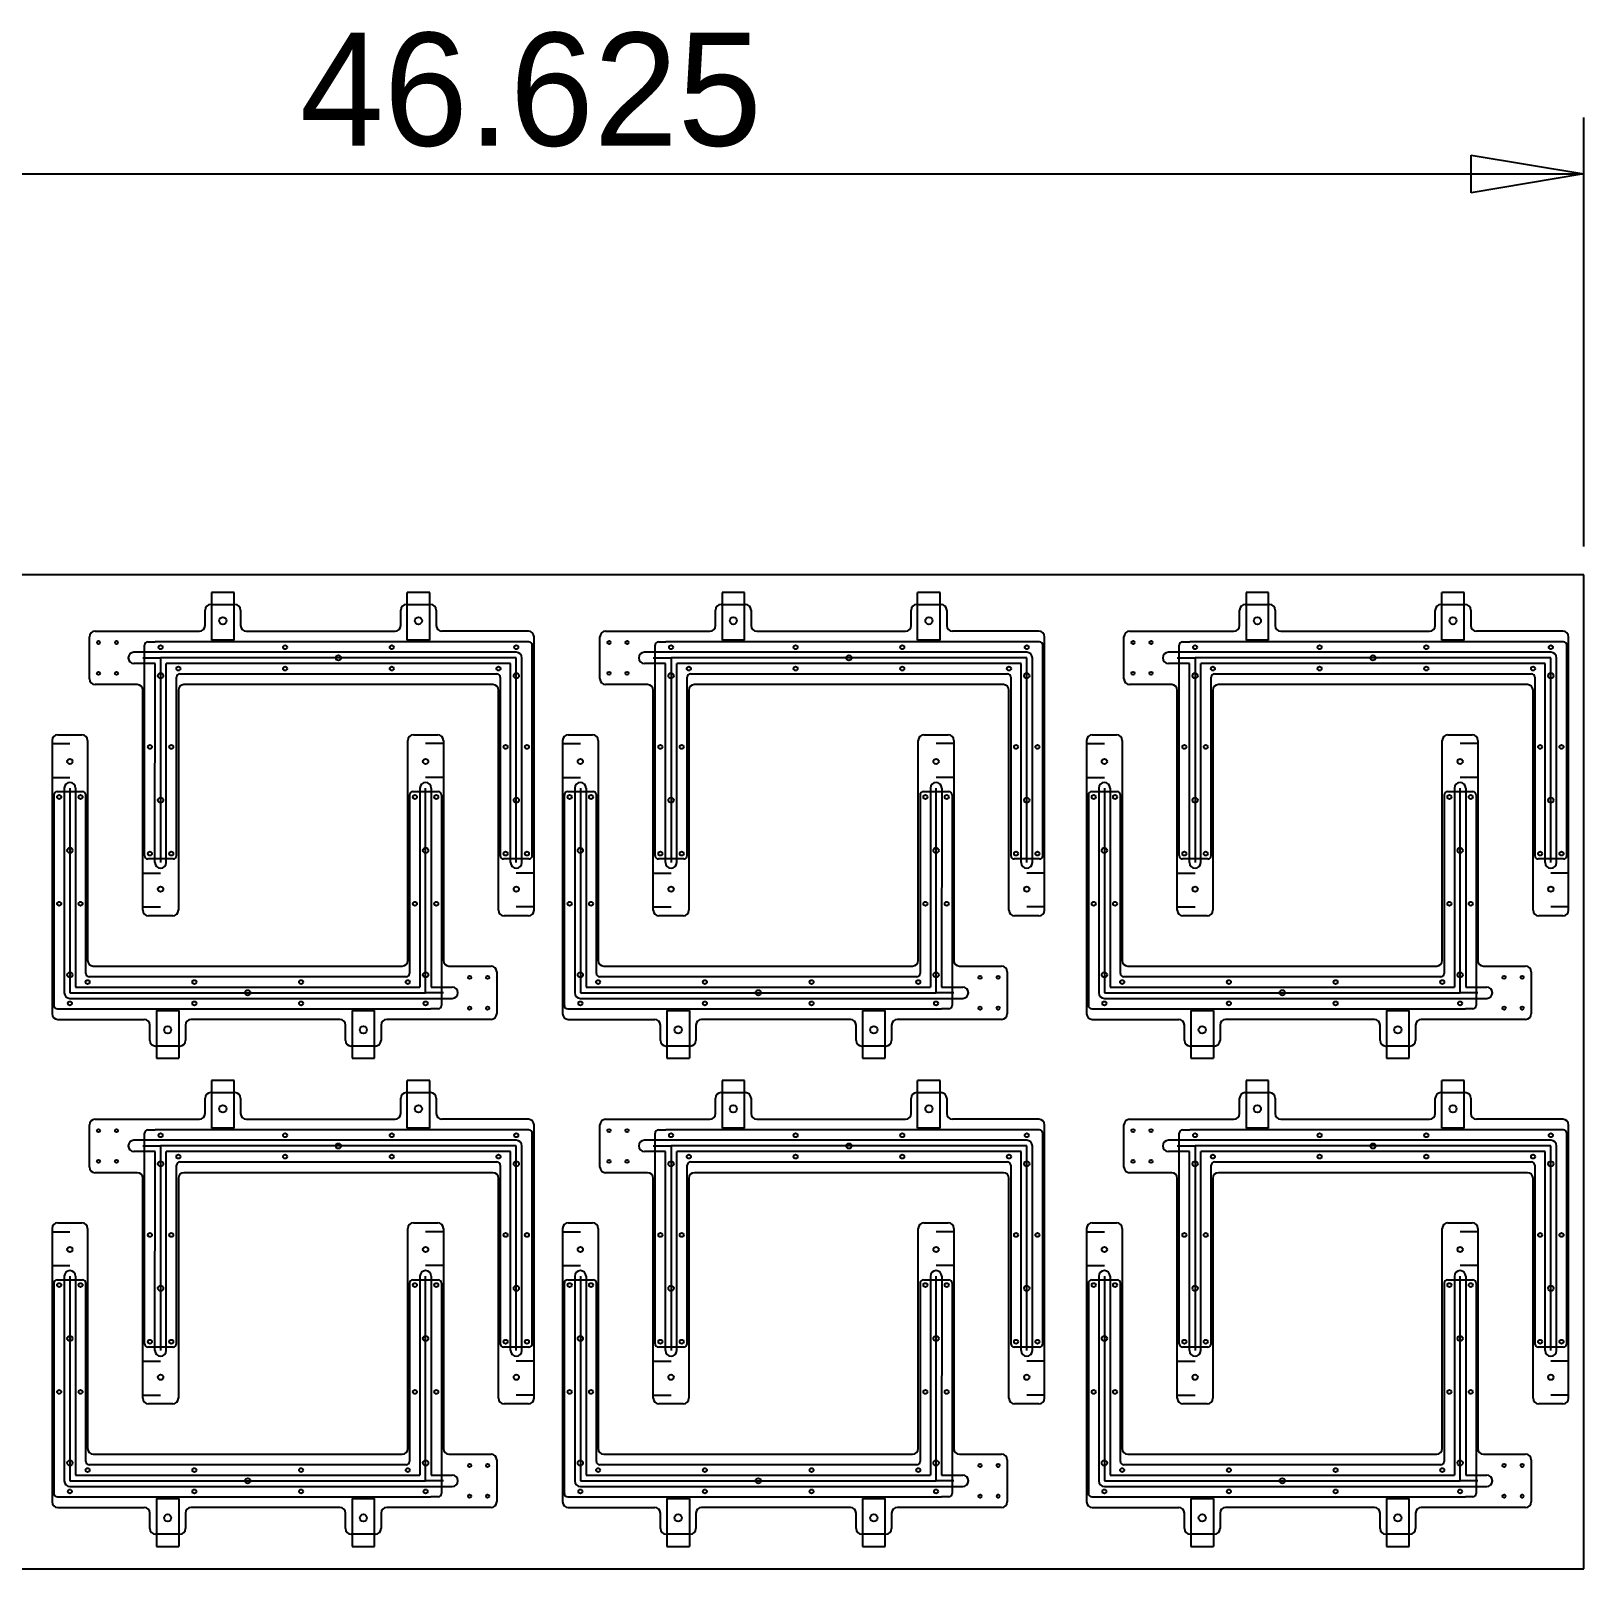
# Model space of a CAD drawing. Extents: x -11.3 to 46, y -0.1 to 34.
# Drawn here: x 11.63 to 46, y 0 to 34.03 of the extents above; entities that cross this region are included whole.
import ezdxf
from ezdxf.enums import TextEntityAlignment as Align

# ---------------------------------------------------------------- set-up
doc = ezdxf.new("R2010")
doc.units = 0
for name, color, linetype in [('bounding_box', 9, 'CONTINUOUS'), ('cable_slot_boundary', 4, 'CONTINUOUS'), ('cable_slot_center', 4, 'CONTINUOUS'), ('cover_plate_boundary', 200, 'CONTINUOUS'), ('drill_10-32_tap', 161, 'CONTINUOUS'), ('drill_2-56_tap', 6, 'CONTINUOUS'), ('drill_4-40_tap', 2, 'CONTINUOUS'), ('drill_4-40_thru', 7, 'CONTINUOUS'), ('outer_boundary', 3, 'CONTINUOUS'), ('sensor_mount_lines', 5, 'CONTINUOUS'), ('tube_clamp_pocket_left', 40, 'CONTINUOUS'), ('tube_clamp_pocket_right', 32, 'CONTINUOUS')]:
    doc.layers.add(name, color=color, linetype=linetype)
doc.styles.get("Standard").update_dxf_attribs({"font": 'txt', "width": 0.75})

msp = doc.modelspace()

# ---------------------------------------------------------------- linework, layer by layer
at = {"layer": 'bounding_box'}
for p, q in [((46, 22.625), (46, 32.117)), ((43.5, 30.45), (43.5, 31.283)), ((43.5, 31.283), (46, 30.867)), ((-0.625, 30.867), (46, 30.867)), ((46, 30.867), (43.5, 30.45)), ((46, 22), (0, 22)), ((46, 0), (46, 22)), ((0, 0), (46, 0))]:
    msp.add_line(p, q, dxfattribs=at)
at = {"layer": 'cable_slot_boundary'}
for p, q in [((14.368, 20.284), (13.902, 20.284)), ((22.367, 20.284), (14.368, 20.284)), ((25.668, 20.284), (25.202, 20.284)), ((33.667, 20.284), (25.668, 20.284)), ((37.268, 20.284), (36.802, 20.284)), ((45.267, 20.284), (37.268, 20.284)), ((14.37, 20.034), (13.902, 20.034)), ((14.368, 15.631), (14.37, 20.034)), ((22.242, 20.034), (14.618, 20.034)), ((14.618, 15.631), (14.618, 20.034)), ((22.242, 15.631), (22.242, 20.034)), ((22.492, 15.631), (22.492, 20.159)), ((25.67, 20.034), (25.202, 20.034)), ((25.668, 15.631), (25.67, 20.034)), ((33.542, 20.034), (25.918, 20.034)), ((25.918, 15.631), (25.918, 20.034)), ((33.542, 15.631), (33.542, 20.034)), ((33.792, 15.631), (33.792, 20.159)), ((37.27, 20.034), (36.802, 20.034)), ((37.268, 15.631), (37.27, 20.034)), ((45.142, 20.034), (37.518, 20.034)), ((37.518, 15.631), (37.518, 20.034)), ((45.142, 15.631), (45.142, 20.034)), ((45.392, 15.631), (45.392, 20.159)), ((12.36, 17.277), (12.36, 12.75)), ((12.61, 17.277), (12.61, 12.875)), ((20.234, 17.277), (20.234, 12.875)), ((20.484, 17.277), (20.482, 12.875)), ((23.66, 17.277), (23.66, 12.75)), ((23.91, 17.277), (23.91, 12.875)), ((31.534, 17.277), (31.534, 12.875)), ((31.784, 17.277), (31.782, 12.875)), ((35.26, 17.277), (35.26, 12.75)), ((35.51, 17.277), (35.51, 12.875)), ((43.134, 17.277), (43.134, 12.875)), ((43.384, 17.277), (43.382, 12.875)), ((12.61, 12.875), (20.234, 12.875)), ((20.482, 12.875), (20.949, 12.875)), ((23.91, 12.875), (31.534, 12.875)), ((31.782, 12.875), (32.249, 12.875)), ((35.51, 12.875), (43.134, 12.875)), ((43.382, 12.875), (43.849, 12.875)), ((12.485, 12.625), (20.484, 12.625)), ((20.484, 12.625), (20.949, 12.625)), ((23.785, 12.625), (31.784, 12.625)), ((31.784, 12.625), (32.249, 12.625)), ((35.385, 12.625), (43.384, 12.625)), ((43.384, 12.625), (43.849, 12.625)), ((14.368, 9.484), (13.902, 9.484)), ((22.367, 9.484), (14.368, 9.484)), ((22.492, 4.831), (22.492, 9.359)), ((25.668, 9.484), (25.202, 9.484)), ((33.667, 9.484), (25.668, 9.484)), ((33.792, 4.831), (33.792, 9.359)), ((37.268, 9.484), (36.802, 9.484)), ((45.267, 9.484), (37.268, 9.484)), ((45.392, 4.831), (45.392, 9.359)), ((14.37, 9.234), (13.902, 9.234)), ((14.368, 4.831), (14.37, 9.234)), ((22.242, 9.234), (14.618, 9.234)), ((14.618, 4.831), (14.618, 9.234)), ((22.242, 4.831), (22.242, 9.234)), ((25.67, 9.234), (25.202, 9.234)), ((25.668, 4.831), (25.67, 9.234)), ((33.542, 9.234), (25.918, 9.234)), ((25.918, 4.831), (25.918, 9.234)), ((33.542, 4.831), (33.542, 9.234)), ((37.27, 9.234), (36.802, 9.234)), ((37.268, 4.831), (37.27, 9.234)), ((45.142, 9.234), (37.518, 9.234)), ((37.518, 4.831), (37.518, 9.234)), ((45.142, 4.831), (45.142, 9.234)), ((12.36, 6.477), (12.36, 1.95)), ((12.61, 6.477), (12.61, 2.075)), ((20.234, 6.477), (20.234, 2.075)), ((20.484, 6.477), (20.482, 2.075)), ((23.66, 6.477), (23.66, 1.95)), ((23.91, 6.477), (23.91, 2.075)), ((31.534, 6.477), (31.534, 2.075)), ((31.784, 6.477), (31.782, 2.075)), ((35.26, 6.477), (35.26, 1.95)), ((35.51, 6.477), (35.51, 2.075)), ((43.134, 6.477), (43.134, 2.075)), ((43.384, 6.477), (43.382, 2.075)), ((12.61, 2.075), (20.234, 2.075)), ((20.482, 2.075), (20.949, 2.075)), ((23.91, 2.075), (31.534, 2.075)), ((31.782, 2.075), (32.249, 2.075)), ((35.51, 2.075), (43.134, 2.075)), ((43.382, 2.075), (43.849, 2.075)), ((12.485, 1.825), (20.484, 1.825)), ((20.484, 1.825), (20.949, 1.825)), ((23.785, 1.825), (31.784, 1.825)), ((31.784, 1.825), (32.249, 1.825)), ((35.385, 1.825), (43.384, 1.825)), ((43.384, 1.825), (43.849, 1.825))]:
    msp.add_line(p, q, dxfattribs=at)
at = {"layer": 'cable_slot_boundary', "color": 4, "linetype": 'CONTINUOUS'}
for centre, start, end in [((13.902, 20.159), 90, 270), ((25.202, 20.159), 90, 270), ((36.802, 20.159), 90, 270), ((12.485, 17.277), 0, 180), ((20.359, 17.277), 0, 180), ((23.785, 17.277), 0, 180), ((31.659, 17.277), 0, 180), ((35.385, 17.277), 0, 180), ((43.259, 17.277), 0, 180), ((14.493, 15.631), 180, 360), ((22.367, 15.631), 180, 360), ((25.793, 15.631), 180, 360), ((33.667, 15.631), 180, 360), ((37.393, 15.631), 180, 360), ((45.267, 15.631), 180, 360), ((20.949, 12.75), 270, 90), ((32.249, 12.75), 270, 90), ((43.849, 12.75), 270, 90), ((13.902, 9.359), 90, 270), ((25.202, 9.359), 90, 270), ((36.802, 9.359), 90, 270), ((12.485, 6.477), 0, 180), ((20.359, 6.477), 0, 180), ((23.785, 6.477), 0, 180), ((31.659, 6.477), 0, 180), ((35.385, 6.477), 0, 180), ((43.259, 6.477), 0, 180), ((14.493, 4.831), 180, 360), ((22.367, 4.831), 180, 360), ((25.793, 4.831), 180, 360), ((33.667, 4.831), 180, 360), ((37.393, 4.831), 180, 360), ((45.267, 4.831), 180, 360), ((20.949, 1.95), 270, 90), ((32.249, 1.95), 270, 90), ((43.849, 1.95), 270, 90)]:
    msp.add_arc(centre, 0.125, start, end, dxfattribs=at)
at = {"layer": 'cable_slot_boundary'}
for centre, start, end in [((22.367, 20.159), 360, 90), ((33.667, 20.159), 360, 90), ((45.267, 20.159), 360, 90), ((12.485, 12.75), 180, 270), ((23.785, 12.75), 180, 270), ((35.385, 12.75), 180, 270), ((22.367, 9.359), 360, 90), ((33.667, 9.359), 360, 90), ((45.267, 9.359), 360, 90), ((12.485, 1.95), 180, 270), ((23.785, 1.95), 180, 270), ((35.385, 1.95), 180, 270)]:
    msp.add_arc(centre, 0.125, start, end, dxfattribs=at)
at = {"layer": 'cable_slot_center'}
for p, q in [((14.099, 20.159), (14.493, 20.159)), ((14.493, 20.159), (14.493, 20.159)), ((22.367, 20.159), (14.493, 20.159)), ((14.493, 20.159), (14.493, 15.631)), ((22.367, 15.631), (22.367, 20.159)), ((25.399, 20.159), (25.793, 20.159)), ((25.793, 20.159), (25.793, 20.159)), ((33.667, 20.159), (25.793, 20.159)), ((25.793, 20.159), (25.793, 15.631)), ((33.667, 15.631), (33.667, 20.159)), ((36.999, 20.159), (37.393, 20.159)), ((37.393, 20.159), (37.393, 20.159)), ((45.267, 20.159), (37.393, 20.159)), ((37.393, 20.159), (37.393, 15.631)), ((45.267, 15.631), (45.267, 20.159)), ((12.485, 17.277), (12.485, 12.75)), ((20.359, 12.75), (20.359, 17.277)), ((23.785, 17.277), (23.785, 12.75)), ((31.659, 12.75), (31.659, 17.277)), ((35.385, 17.277), (35.385, 12.75)), ((43.259, 12.75), (43.259, 17.277)), ((12.485, 12.75), (20.359, 12.75)), ((20.359, 12.75), (20.359, 12.75)), ((20.752, 12.75), (20.359, 12.75)), ((23.785, 12.75), (31.659, 12.75)), ((31.659, 12.75), (31.659, 12.75)), ((32.052, 12.75), (31.659, 12.75)), ((35.385, 12.75), (43.259, 12.75)), ((43.259, 12.75), (43.259, 12.75)), ((43.652, 12.75), (43.259, 12.75)), ((14.099, 9.359), (14.493, 9.359)), ((14.493, 9.359), (14.493, 9.359)), ((22.367, 9.359), (14.493, 9.359)), ((14.493, 9.359), (14.493, 4.831)), ((22.367, 4.831), (22.367, 9.359)), ((25.399, 9.359), (25.793, 9.359)), ((25.793, 9.359), (25.793, 9.359)), ((33.667, 9.359), (25.793, 9.359)), ((25.793, 9.359), (25.793, 4.831)), ((33.667, 4.831), (33.667, 9.359)), ((36.999, 9.359), (37.393, 9.359)), ((37.393, 9.359), (37.393, 9.359)), ((45.267, 9.359), (37.393, 9.359)), ((37.393, 9.359), (37.393, 4.831)), ((45.267, 4.831), (45.267, 9.359)), ((12.485, 6.477), (12.485, 1.95)), ((20.359, 1.95), (20.359, 6.477)), ((23.785, 6.477), (23.785, 1.95)), ((31.659, 1.95), (31.659, 6.477)), ((35.385, 6.477), (35.385, 1.95)), ((43.259, 1.95), (43.259, 6.477)), ((12.485, 1.95), (20.359, 1.95)), ((20.359, 1.95), (20.359, 1.95)), ((20.752, 1.95), (20.359, 1.95)), ((23.785, 1.95), (31.659, 1.95)), ((31.659, 1.95), (31.659, 1.95)), ((32.052, 1.95), (31.659, 1.95)), ((35.385, 1.95), (43.259, 1.95)), ((43.259, 1.95), (43.259, 1.95)), ((43.652, 1.95), (43.259, 1.95))]:
    msp.add_line(p, q, dxfattribs=at)
at = {"layer": 'cover_plate_boundary'}
for p, q in [((14.138, 15.784), (14.138, 20.439)), ((14.212, 20.513), (14.375, 20.513)), ((22.647, 20.513), (14.375, 20.513)), ((22.721, 15.784), (22.721, 20.439)), ((25.438, 15.784), (25.438, 20.439)), ((25.512, 20.513), (25.675, 20.513)), ((33.947, 20.513), (25.675, 20.513)), ((34.021, 15.784), (34.021, 20.439)), ((37.038, 15.784), (37.038, 20.439)), ((37.112, 20.513), (37.275, 20.513)), ((45.547, 20.513), (37.275, 20.513)), ((45.621, 15.784), (45.621, 20.439)), ((14.847, 15.784), (14.847, 19.731)), ((14.921, 19.805), (21.939, 19.805)), ((22.012, 19.731), (22.012, 15.784)), ((26.147, 15.784), (26.147, 19.731)), ((26.221, 19.805), (33.239, 19.805)), ((33.312, 19.731), (33.312, 15.784)), ((37.747, 15.784), (37.747, 19.731)), ((37.821, 19.805), (44.839, 19.805)), ((44.912, 19.731), (44.912, 15.784)), ((12.204, 17.199), (12.765, 17.199)), ((20.078, 17.199), (20.639, 17.199)), ((23.504, 17.199), (24.065, 17.199)), ((31.378, 17.199), (31.939, 17.199)), ((35.104, 17.199), (35.665, 17.199)), ((42.978, 17.199), (43.539, 17.199)), ((12.13, 17.125), (12.13, 12.469)), ((12.839, 13.178), (12.839, 17.125)), ((20.004, 17.125), (20.004, 13.178)), ((20.713, 17.125), (20.713, 12.469)), ((23.43, 17.125), (23.43, 12.469)), ((24.139, 13.178), (24.139, 17.125)), ((31.304, 17.125), (31.304, 13.178)), ((32.013, 17.125), (32.013, 12.469)), ((35.03, 17.125), (35.03, 12.469)), ((35.739, 13.178), (35.739, 17.125)), ((42.904, 17.125), (42.904, 13.178)), ((43.613, 17.125), (43.613, 12.469)), ((14.773, 15.71), (14.212, 15.71)), ((22.647, 15.71), (22.086, 15.71)), ((26.073, 15.71), (25.512, 15.71)), ((33.947, 15.71), (33.386, 15.71)), ((37.673, 15.71), (37.112, 15.71)), ((45.547, 15.71), (44.986, 15.71)), ((19.931, 13.104), (12.913, 13.104)), ((31.231, 13.104), (24.213, 13.104)), ((42.831, 13.104), (35.813, 13.104)), ((12.204, 12.395), (20.477, 12.395)), ((20.639, 12.395), (20.477, 12.395)), ((23.504, 12.395), (31.777, 12.395)), ((31.939, 12.395), (31.777, 12.395)), ((35.104, 12.395), (43.377, 12.395)), ((43.539, 12.395), (43.377, 12.395)), ((14.138, 4.984), (14.138, 9.639)), ((14.212, 9.713), (14.375, 9.713)), ((22.647, 9.713), (14.375, 9.713)), ((22.721, 4.984), (22.721, 9.639)), ((25.438, 4.984), (25.438, 9.639)), ((25.512, 9.713), (25.675, 9.713)), ((33.947, 9.713), (25.675, 9.713)), ((34.021, 4.984), (34.021, 9.639)), ((37.038, 4.984), (37.038, 9.639)), ((37.112, 9.713), (37.275, 9.713)), ((45.547, 9.713), (37.275, 9.713)), ((45.621, 4.984), (45.621, 9.639)), ((14.921, 9.005), (21.939, 9.005)), ((26.221, 9.005), (33.239, 9.005)), ((37.821, 9.005), (44.839, 9.005)), ((14.847, 4.984), (14.847, 8.931)), ((22.012, 8.931), (22.012, 4.984)), ((26.147, 4.984), (26.147, 8.931)), ((33.312, 8.931), (33.312, 4.984)), ((37.747, 4.984), (37.747, 8.931)), ((44.912, 8.931), (44.912, 4.984)), ((12.13, 6.325), (12.13, 1.669)), ((12.204, 6.399), (12.765, 6.399)), ((12.839, 2.378), (12.839, 6.325)), ((20.004, 6.325), (20.004, 2.378)), ((20.078, 6.399), (20.639, 6.399)), ((20.713, 6.325), (20.713, 1.669)), ((23.43, 6.325), (23.43, 1.669)), ((23.504, 6.399), (24.065, 6.399)), ((24.139, 2.378), (24.139, 6.325)), ((31.304, 6.325), (31.304, 2.378)), ((31.378, 6.399), (31.939, 6.399)), ((32.013, 6.325), (32.013, 1.669)), ((35.03, 6.325), (35.03, 1.669)), ((35.104, 6.399), (35.665, 6.399)), ((35.739, 2.378), (35.739, 6.325)), ((42.904, 6.325), (42.904, 2.378)), ((42.978, 6.399), (43.539, 6.399)), ((43.613, 6.325), (43.613, 1.669)), ((14.773, 4.91), (14.212, 4.91)), ((22.647, 4.91), (22.086, 4.91)), ((26.073, 4.91), (25.512, 4.91)), ((33.947, 4.91), (33.386, 4.91)), ((37.673, 4.91), (37.112, 4.91)), ((45.547, 4.91), (44.986, 4.91)), ((19.931, 2.304), (12.913, 2.304)), ((31.231, 2.304), (24.213, 2.304)), ((42.831, 2.304), (35.813, 2.304)), ((12.204, 1.595), (20.477, 1.595)), ((20.639, 1.595), (20.477, 1.595)), ((23.504, 1.595), (31.777, 1.595)), ((31.939, 1.595), (31.777, 1.595)), ((35.104, 1.595), (43.377, 1.595)), ((43.539, 1.595), (43.377, 1.595))]:
    msp.add_line(p, q, dxfattribs=at)
for centre, start, end in [((14.212, 20.439), 90, 180), ((22.647, 20.439), 360, 90), ((25.512, 20.439), 90, 180), ((33.947, 20.439), 360, 90), ((37.112, 20.439), 90, 180), ((45.547, 20.439), 360, 90), ((14.921, 19.731), 90, 180), ((21.939, 19.731), 360, 90), ((26.221, 19.731), 90, 180), ((33.239, 19.731), 360, 90), ((37.821, 19.731), 90, 180), ((44.839, 19.731), 360, 90), ((12.204, 17.125), 90, 180), ((12.765, 17.125), 0, 90), ((20.078, 17.125), 90, 180), ((20.639, 17.125), 0, 90), ((23.504, 17.125), 90, 180), ((24.065, 17.125), 0, 90), ((31.378, 17.125), 90, 180), ((31.939, 17.125), 0, 90), ((35.104, 17.125), 90, 180), ((35.665, 17.125), 0, 90), ((42.978, 17.125), 90, 180), ((43.539, 17.125), 0, 90), ((14.212, 15.784), 180, 270), ((14.773, 15.784), 270, 360), ((22.086, 15.784), 180, 270), ((22.647, 15.784), 270, 360), ((25.512, 15.784), 180, 270), ((26.073, 15.784), 270, 360), ((33.386, 15.784), 180, 270), ((33.947, 15.784), 270, 360), ((37.112, 15.784), 180, 270), ((37.673, 15.784), 270, 360), ((44.986, 15.784), 180, 270), ((45.547, 15.784), 270, 360), ((12.913, 13.178), 180, 270), ((19.931, 13.178), 270, 360), ((24.213, 13.178), 180, 270), ((31.231, 13.178), 270, 360), ((35.813, 13.178), 180, 270), ((42.831, 13.178), 270, 360), ((12.204, 12.469), 180, 270), ((20.639, 12.469), 270, 0), ((23.504, 12.469), 180, 270), ((31.939, 12.469), 270, 0), ((35.104, 12.469), 180, 270), ((43.539, 12.469), 270, 0), ((14.212, 9.639), 90, 180), ((22.647, 9.639), 360, 90), ((25.512, 9.639), 90, 180), ((33.947, 9.639), 360, 90), ((37.112, 9.639), 90, 180), ((45.547, 9.639), 360, 90), ((14.921, 8.931), 90, 180), ((21.939, 8.931), 360, 90), ((26.221, 8.931), 90, 180), ((33.239, 8.931), 360, 90), ((37.821, 8.931), 90, 180), ((44.839, 8.931), 360, 90), ((12.204, 6.325), 90, 180), ((12.765, 6.325), 0, 90), ((20.078, 6.325), 90, 180), ((20.639, 6.325), 0, 90), ((23.504, 6.325), 90, 180), ((24.065, 6.325), 0, 90), ((31.378, 6.325), 90, 180), ((31.939, 6.325), 0, 90), ((35.104, 6.325), 90, 180), ((35.665, 6.325), 0, 90), ((42.978, 6.325), 90, 180), ((43.539, 6.325), 0, 90), ((14.212, 4.984), 180, 270), ((14.773, 4.984), 270, 360), ((22.086, 4.984), 180, 270), ((22.647, 4.984), 270, 360), ((25.512, 4.984), 180, 270), ((26.073, 4.984), 270, 360), ((33.386, 4.984), 180, 270), ((33.947, 4.984), 270, 360), ((37.112, 4.984), 180, 270), ((37.673, 4.984), 270, 360), ((44.986, 4.984), 180, 270), ((45.547, 4.984), 270, 360), ((12.913, 2.378), 180, 270), ((19.931, 2.378), 270, 360), ((24.213, 2.378), 180, 270), ((31.231, 2.378), 270, 360), ((35.813, 2.378), 180, 270), ((42.831, 2.378), 270, 360), ((12.204, 1.669), 180, 270), ((20.639, 1.669), 270, 0), ((23.504, 1.669), 180, 270), ((31.939, 1.669), 270, 0), ((35.104, 1.669), 180, 270), ((43.539, 1.669), 270, 0)]:
    msp.add_arc(centre, 0.0738, start, end, dxfattribs=at)
at = {"layer": 'drill_10-32_tap'}
for centre in [(15.871, 20.98), (20.201, 20.98), (27.171, 20.98), (31.501, 20.98), (38.771, 20.98), (43.101, 20.98), (14.65, 11.929), (18.981, 11.929), (25.95, 11.929), (30.281, 11.929), (37.55, 11.929), (41.881, 11.929), (15.871, 10.18), (20.201, 10.18), (27.171, 10.18), (31.501, 10.18), (38.771, 10.18), (43.101, 10.18), (14.65, 1.129), (18.981, 1.129), (25.95, 1.129), (30.281, 1.129), (37.55, 1.129), (41.881, 1.129)]:
    msp.add_circle(centre, 0.0795, dxfattribs=at)
at = {"layer": 'drill_2-56_tap'}
for centre in [(13.119, 20.499), (13.518, 20.499), (24.419, 20.499), (24.818, 20.499), (36.019, 20.499), (36.418, 20.499), (13.119, 19.819), (13.518, 19.819), (24.419, 19.819), (24.818, 19.819), (36.019, 19.819), (36.418, 19.819), (21.333, 13.09), (21.733, 13.09), (32.633, 13.09), (33.033, 13.09), (44.233, 13.09), (44.633, 13.09), (21.333, 12.41), (21.733, 12.41), (32.633, 12.41), (33.033, 12.41), (44.233, 12.41), (44.633, 12.41), (13.119, 9.699), (13.518, 9.699), (24.419, 9.699), (24.818, 9.699), (36.019, 9.699), (36.418, 9.699), (13.119, 9.019), (13.518, 9.019), (24.419, 9.019), (24.818, 9.019), (36.019, 9.019), (36.418, 9.019), (21.333, 2.29), (21.733, 2.29), (32.633, 2.29), (33.033, 2.29), (44.233, 2.29), (44.633, 2.29), (21.333, 1.61), (21.733, 1.61), (32.633, 1.61), (33.033, 1.61), (44.233, 1.61), (44.633, 1.61)]:
    msp.add_circle(centre, 0.035, dxfattribs=at)
at = {"layer": 'drill_4-40_tap'}
for centre in [(14.493, 20.395), (17.249, 20.395), (19.611, 20.395), (22.367, 20.395), (25.793, 20.395), (28.549, 20.395), (30.911, 20.395), (33.667, 20.395), (37.393, 20.395), (40.149, 20.395), (42.511, 20.395), (45.267, 20.395), (14.886, 19.923), (17.249, 19.923), (19.611, 19.923), (21.973, 19.923), (26.186, 19.923), (28.549, 19.923), (30.911, 19.923), (33.273, 19.923), (37.786, 19.923), (40.149, 19.923), (42.511, 19.923), (44.873, 19.923), (14.256, 18.19), (14.729, 18.19), (22.13, 18.19), (22.603, 18.19), (25.556, 18.19), (26.029, 18.19), (33.43, 18.19), (33.903, 18.19), (37.156, 18.19), (37.629, 18.19), (45.03, 18.19), (45.503, 18.19), (12.248, 17.081), (12.721, 17.081), (20.122, 17.081), (20.595, 17.081), (23.548, 17.081), (24.021, 17.081), (31.422, 17.081), (31.895, 17.081), (35.148, 17.081), (35.621, 17.081), (43.022, 17.081), (43.495, 17.081), (14.256, 15.828), (14.729, 15.828), (22.13, 15.828), (22.603, 15.828), (25.556, 15.828), (26.029, 15.828), (33.43, 15.828), (33.903, 15.828), (37.156, 15.828), (37.629, 15.828), (45.03, 15.828), (45.503, 15.828), (12.248, 14.718), (12.721, 14.718), (20.122, 14.718), (20.595, 14.718), (23.548, 14.718), (24.021, 14.718), (31.422, 14.718), (31.895, 14.718), (35.148, 14.718), (35.621, 14.718), (43.022, 14.718), (43.495, 14.718), (12.878, 12.986), (15.241, 12.986), (17.603, 12.986), (19.965, 12.986), (24.178, 12.986), (26.541, 12.986), (28.903, 12.986), (31.265, 12.986), (35.778, 12.986), (38.141, 12.986), (40.503, 12.986), (42.865, 12.986), (12.485, 12.514), (15.241, 12.514), (17.603, 12.514), (20.359, 12.514), (23.785, 12.514), (26.541, 12.514), (28.903, 12.514), (31.659, 12.514), (35.385, 12.514), (38.141, 12.514), (40.503, 12.514), (43.259, 12.514), (14.493, 9.595), (17.249, 9.595), (19.611, 9.595), (22.367, 9.595), (25.793, 9.595), (28.549, 9.595), (30.911, 9.595), (33.667, 9.595), (37.393, 9.595), (40.149, 9.595), (42.511, 9.595), (45.267, 9.595), (14.886, 9.123), (17.249, 9.123), (19.611, 9.123), (21.973, 9.123), (26.186, 9.123), (28.549, 9.123), (30.911, 9.123), (33.273, 9.123), (37.786, 9.123), (40.149, 9.123), (42.511, 9.123), (44.873, 9.123), (14.256, 7.39), (14.729, 7.39), (22.13, 7.39), (22.603, 7.39), (25.556, 7.39), (26.029, 7.39), (33.43, 7.39), (33.903, 7.39), (37.156, 7.39), (37.629, 7.39), (45.03, 7.39), (45.503, 7.39), (12.248, 6.281), (12.721, 6.281), (20.122, 6.281), (20.595, 6.281), (23.548, 6.281), (24.021, 6.281), (31.422, 6.281), (31.895, 6.281), (35.148, 6.281), (35.621, 6.281), (43.022, 6.281), (43.495, 6.281), (14.256, 5.028), (14.729, 5.028), (22.13, 5.028), (22.603, 5.028), (25.556, 5.028), (26.029, 5.028), (33.43, 5.028), (33.903, 5.028), (37.156, 5.028), (37.629, 5.028), (45.03, 5.028), (45.503, 5.028), (12.248, 3.918), (12.721, 3.918), (20.122, 3.918), (20.595, 3.918), (23.548, 3.918), (24.021, 3.918), (31.422, 3.918), (31.895, 3.918), (35.148, 3.918), (35.621, 3.918), (43.022, 3.918), (43.495, 3.918), (12.878, 2.186), (15.241, 2.186), (17.603, 2.186), (19.965, 2.186), (24.178, 2.186), (26.541, 2.186), (28.903, 2.186), (31.265, 2.186), (35.778, 2.186), (38.141, 2.186), (40.503, 2.186), (42.865, 2.186), (12.485, 1.714), (15.241, 1.714), (17.603, 1.714), (20.359, 1.714), (23.785, 1.714), (26.541, 1.714), (28.903, 1.714), (31.659, 1.714), (35.385, 1.714), (38.141, 1.714), (40.503, 1.714), (43.259, 1.714)]:
    msp.add_circle(centre, 0.0445, dxfattribs=at)
at = {"layer": 'drill_4-40_thru'}
for centre in [(18.43, 20.159), (29.73, 20.159), (41.33, 20.159), (14.493, 19.765), (22.367, 19.765), (25.793, 19.765), (33.667, 19.765), (37.393, 19.765), (45.267, 19.765), (12.485, 17.868), (20.359, 17.868), (23.785, 17.868), (31.659, 17.868), (35.385, 17.868), (43.259, 17.868), (14.493, 17.009), (22.367, 17.009), (25.793, 17.009), (33.667, 17.009), (37.393, 17.009), (45.267, 17.009), (12.485, 15.899), (20.359, 15.899), (23.785, 15.899), (31.659, 15.899), (35.385, 15.899), (43.259, 15.899), (14.493, 15.041), (22.367, 15.041), (25.793, 15.041), (33.667, 15.041), (37.393, 15.041), (45.267, 15.041), (12.485, 13.144), (20.359, 13.144), (23.785, 13.144), (31.659, 13.144), (35.385, 13.144), (43.259, 13.144), (16.422, 12.75), (27.722, 12.75), (39.322, 12.75), (18.43, 9.359), (29.73, 9.359), (41.33, 9.359), (14.493, 8.965), (22.367, 8.965), (25.793, 8.965), (33.667, 8.965), (37.393, 8.965), (45.267, 8.965), (12.485, 7.068), (20.359, 7.068), (23.785, 7.068), (31.659, 7.068), (35.385, 7.068), (43.259, 7.068), (14.493, 6.209), (22.367, 6.209), (25.793, 6.209), (33.667, 6.209), (37.393, 6.209), (45.267, 6.209), (12.485, 5.099), (20.359, 5.099), (23.785, 5.099), (31.659, 5.099), (35.385, 5.099), (43.259, 5.099), (14.493, 4.241), (22.367, 4.241), (25.793, 4.241), (33.667, 4.241), (37.393, 4.241), (45.267, 4.241), (12.485, 2.344), (20.359, 2.344), (23.785, 2.344), (31.659, 2.344), (35.385, 2.344), (43.259, 2.344), (16.422, 1.95), (27.722, 1.95), (39.322, 1.95)]:
    msp.add_circle(centre, 0.058, dxfattribs=at)
at = {"layer": 'outer_boundary'}
for p, q in [((15.602, 21.34), (16.139, 21.34)), ((19.933, 21.34), (20.47, 21.34)), ((26.902, 21.34), (27.439, 21.34)), ((31.233, 21.34), (31.77, 21.34)), ((38.502, 21.34), (39.039, 21.34)), ((42.833, 21.34), (43.37, 21.34)), ((15.477, 20.874), (15.477, 21.215)), ((16.264, 21.215), (16.264, 20.874)), ((19.808, 20.874), (19.808, 21.215)), ((20.595, 21.215), (20.595, 20.874)), ((26.777, 20.874), (26.777, 21.215)), ((27.564, 21.215), (27.564, 20.874)), ((31.108, 20.874), (31.108, 21.215)), ((31.895, 21.215), (31.895, 20.874)), ((38.377, 20.874), (38.377, 21.215)), ((39.164, 21.215), (39.164, 20.874)), ((42.708, 20.874), (42.708, 21.215)), ((43.495, 21.215), (43.495, 20.874)), ((13.043, 20.749), (15.352, 20.749)), ((16.389, 20.749), (19.683, 20.749)), ((22.635, 20.749), (20.72, 20.749)), ((24.343, 20.749), (26.652, 20.749)), ((27.689, 20.749), (30.983, 20.749)), ((33.935, 20.749), (32.02, 20.749)), ((35.943, 20.749), (38.252, 20.749)), ((39.289, 20.749), (42.583, 20.749)), ((45.535, 20.749), (43.62, 20.749)), ((12.918, 19.693), (12.918, 20.624)), ((22.76, 14.575), (22.76, 20.624)), ((24.218, 19.693), (24.218, 20.624)), ((34.06, 14.575), (34.06, 20.624)), ((35.818, 19.693), (35.818, 20.624)), ((45.66, 14.575), (45.66, 20.624)), ((13.974, 19.568), (13.043, 19.568)), ((14.099, 14.575), (14.099, 19.443)), ((14.886, 19.443), (14.886, 14.575)), ((21.848, 19.568), (15.011, 19.568)), ((21.973, 14.575), (21.973, 19.443)), ((25.274, 19.568), (24.343, 19.568)), ((25.399, 14.575), (25.399, 19.443)), ((26.186, 19.443), (26.186, 14.575)), ((33.148, 19.568), (26.311, 19.568)), ((33.273, 14.575), (33.273, 19.443)), ((36.874, 19.568), (35.943, 19.568)), ((36.999, 14.575), (36.999, 19.443)), ((37.786, 19.443), (37.786, 14.575)), ((44.748, 19.568), (37.911, 19.568)), ((44.873, 14.575), (44.873, 19.443)), ((12.091, 18.333), (12.091, 12.284)), ((12.216, 18.458), (12.753, 18.458)), ((12.878, 18.333), (12.878, 13.465)), ((19.965, 13.465), (19.965, 18.333)), ((20.09, 18.458), (20.627, 18.458)), ((20.752, 18.333), (20.752, 13.465)), ((23.391, 18.333), (23.391, 12.284)), ((23.516, 18.458), (24.053, 18.458)), ((24.178, 18.333), (24.178, 13.465)), ((31.265, 13.465), (31.265, 18.333)), ((31.39, 18.458), (31.927, 18.458)), ((32.052, 18.333), (32.052, 13.465)), ((34.991, 18.333), (34.991, 12.284)), ((35.116, 18.458), (35.653, 18.458)), ((35.778, 18.333), (35.778, 13.465)), ((42.865, 13.465), (42.865, 18.333)), ((42.99, 18.458), (43.527, 18.458)), ((43.652, 18.333), (43.652, 13.465)), ((14.761, 14.45), (14.224, 14.45)), ((22.635, 14.45), (22.098, 14.45)), ((26.061, 14.45), (25.524, 14.45)), ((33.935, 14.45), (33.398, 14.45)), ((37.661, 14.45), (37.124, 14.45)), ((45.535, 14.45), (44.998, 14.45)), ((13.003, 13.34), (19.84, 13.34)), ((20.877, 13.34), (21.808, 13.34)), ((21.933, 13.215), (21.933, 12.284)), ((24.303, 13.34), (31.14, 13.34)), ((32.177, 13.34), (33.108, 13.34)), ((33.233, 13.215), (33.233, 12.284)), ((35.903, 13.34), (42.74, 13.34)), ((43.777, 13.34), (44.708, 13.34)), ((44.833, 13.215), (44.833, 12.284)), ((12.216, 12.159), (14.131, 12.159)), ((14.256, 11.694), (14.256, 12.034)), ((15.044, 12.034), (15.044, 11.694)), ((18.462, 12.159), (15.169, 12.159)), ((18.587, 11.694), (18.587, 12.034)), ((19.374, 12.034), (19.374, 11.694)), ((21.808, 12.159), (19.499, 12.159)), ((23.516, 12.159), (25.431, 12.159)), ((25.556, 11.694), (25.556, 12.034)), ((26.344, 12.034), (26.344, 11.694)), ((29.762, 12.159), (26.469, 12.159)), ((29.887, 11.694), (29.887, 12.034)), ((30.674, 12.034), (30.674, 11.694)), ((33.108, 12.159), (30.799, 12.159)), ((35.116, 12.159), (37.031, 12.159)), ((37.156, 11.694), (37.156, 12.034)), ((37.944, 12.034), (37.944, 11.694)), ((41.362, 12.159), (38.069, 12.159)), ((41.487, 11.694), (41.487, 12.034)), ((42.274, 12.034), (42.274, 11.694)), ((44.708, 12.159), (42.399, 12.159)), ((14.919, 11.569), (14.381, 11.569)), ((19.249, 11.569), (18.712, 11.569)), ((26.219, 11.569), (25.681, 11.569)), ((30.549, 11.569), (30.012, 11.569)), ((37.819, 11.569), (37.281, 11.569)), ((42.149, 11.569), (41.612, 11.569)), ((15.477, 10.074), (15.477, 10.415)), ((15.602, 10.54), (16.139, 10.54)), ((16.264, 10.415), (16.264, 10.074)), ((19.808, 10.074), (19.808, 10.415)), ((19.933, 10.54), (20.47, 10.54)), ((20.595, 10.415), (20.595, 10.074)), ((26.777, 10.074), (26.777, 10.415)), ((26.902, 10.54), (27.439, 10.54)), ((27.564, 10.415), (27.564, 10.074)), ((31.108, 10.074), (31.108, 10.415)), ((31.233, 10.54), (31.77, 10.54)), ((31.895, 10.415), (31.895, 10.074)), ((38.377, 10.074), (38.377, 10.415)), ((38.502, 10.54), (39.039, 10.54)), ((39.164, 10.415), (39.164, 10.074)), ((42.708, 10.074), (42.708, 10.415)), ((42.833, 10.54), (43.37, 10.54)), ((43.495, 10.415), (43.495, 10.074)), ((12.918, 8.893), (12.918, 9.824)), ((13.043, 9.949), (15.352, 9.949)), ((16.389, 9.949), (19.683, 9.949)), ((22.635, 9.949), (20.72, 9.949)), ((22.76, 3.775), (22.76, 9.824)), ((24.218, 8.893), (24.218, 9.824)), ((24.343, 9.949), (26.652, 9.949)), ((27.689, 9.949), (30.983, 9.949)), ((33.935, 9.949), (32.02, 9.949)), ((34.06, 3.775), (34.06, 9.824)), ((35.818, 8.893), (35.818, 9.824)), ((35.943, 9.949), (38.252, 9.949)), ((39.289, 9.949), (42.583, 9.949)), ((45.535, 9.949), (43.62, 9.949)), ((45.66, 3.775), (45.66, 9.824)), ((13.974, 8.768), (13.043, 8.768)), ((14.099, 3.775), (14.099, 8.643)), ((14.886, 8.643), (14.886, 3.775)), ((21.848, 8.768), (15.011, 8.768)), ((21.973, 3.775), (21.973, 8.643)), ((25.274, 8.768), (24.343, 8.768)), ((25.399, 3.775), (25.399, 8.643)), ((26.186, 8.643), (26.186, 3.775)), ((33.148, 8.768), (26.311, 8.768)), ((33.273, 3.775), (33.273, 8.643)), ((36.874, 8.768), (35.943, 8.768)), ((36.999, 3.775), (36.999, 8.643)), ((37.786, 8.643), (37.786, 3.775)), ((44.748, 8.768), (37.911, 8.768)), ((44.873, 3.775), (44.873, 8.643)), ((12.216, 7.658), (12.753, 7.658)), ((20.09, 7.658), (20.627, 7.658)), ((23.516, 7.658), (24.053, 7.658)), ((31.39, 7.658), (31.927, 7.658)), ((35.116, 7.658), (35.653, 7.658)), ((42.99, 7.658), (43.527, 7.658)), ((12.091, 7.533), (12.091, 1.484)), ((12.878, 7.533), (12.878, 2.665)), ((19.965, 2.665), (19.965, 7.533)), ((20.752, 7.533), (20.752, 2.665)), ((23.391, 7.533), (23.391, 1.484)), ((24.178, 7.533), (24.178, 2.665)), ((31.265, 2.665), (31.265, 7.533)), ((32.052, 7.533), (32.052, 2.665)), ((34.991, 7.533), (34.991, 1.484)), ((35.778, 7.533), (35.778, 2.665)), ((42.865, 2.665), (42.865, 7.533)), ((43.652, 7.533), (43.652, 2.665)), ((14.761, 3.65), (14.224, 3.65)), ((22.635, 3.65), (22.098, 3.65)), ((26.061, 3.65), (25.524, 3.65)), ((33.935, 3.65), (33.398, 3.65)), ((37.661, 3.65), (37.124, 3.65)), ((45.535, 3.65), (44.998, 3.65)), ((13.003, 2.54), (19.84, 2.54)), ((20.877, 2.54), (21.808, 2.54)), ((21.933, 2.415), (21.933, 1.484)), ((24.303, 2.54), (31.14, 2.54)), ((32.177, 2.54), (33.108, 2.54)), ((33.233, 2.415), (33.233, 1.484)), ((35.903, 2.54), (42.74, 2.54)), ((43.777, 2.54), (44.708, 2.54)), ((44.833, 2.415), (44.833, 1.484)), ((12.216, 1.359), (14.131, 1.359)), ((14.256, 0.894), (14.256, 1.234)), ((15.044, 1.234), (15.044, 0.894)), ((18.462, 1.359), (15.169, 1.359)), ((18.587, 0.894), (18.587, 1.234)), ((19.374, 1.234), (19.374, 0.894)), ((21.808, 1.359), (19.499, 1.359)), ((23.516, 1.359), (25.431, 1.359)), ((25.556, 0.894), (25.556, 1.234)), ((26.344, 1.234), (26.344, 0.894)), ((29.762, 1.359), (26.469, 1.359)), ((29.887, 0.894), (29.887, 1.234)), ((30.674, 1.234), (30.674, 0.894)), ((33.108, 1.359), (30.799, 1.359)), ((35.116, 1.359), (37.031, 1.359)), ((37.156, 0.894), (37.156, 1.234)), ((37.944, 1.234), (37.944, 0.894)), ((41.362, 1.359), (38.069, 1.359)), ((41.487, 0.894), (41.487, 1.234)), ((42.274, 1.234), (42.274, 0.894)), ((44.708, 1.359), (42.399, 1.359)), ((14.919, 0.769), (14.381, 0.769)), ((19.249, 0.769), (18.712, 0.769)), ((26.219, 0.769), (25.681, 0.769)), ((30.549, 0.769), (30.012, 0.769)), ((37.819, 0.769), (37.281, 0.769)), ((42.149, 0.769), (41.612, 0.769))]:
    msp.add_line(p, q, dxfattribs=at)
for centre, start, end in [((15.602, 21.215), 90, 180), ((16.139, 21.215), 360, 90), ((19.933, 21.215), 90, 180), ((20.47, 21.215), 360, 90), ((26.902, 21.215), 90, 180), ((27.439, 21.215), 360, 90), ((31.233, 21.215), 90, 180), ((31.77, 21.215), 360, 90), ((38.502, 21.215), 90, 180), ((39.039, 21.215), 360, 90), ((42.833, 21.215), 90, 180), ((43.37, 21.215), 360, 90), ((13.043, 20.624), 90, 180), ((15.352, 20.874), 270, 360), ((16.389, 20.874), 180, 270), ((19.683, 20.874), 270, 360), ((20.72, 20.874), 180, 270), ((22.635, 20.624), 360, 90), ((24.343, 20.624), 90, 180), ((26.652, 20.874), 270, 360), ((27.689, 20.874), 180, 270), ((30.983, 20.874), 270, 360), ((32.02, 20.874), 180, 270), ((33.935, 20.624), 360, 90), ((35.943, 20.624), 90, 180), ((38.252, 20.874), 270, 360), ((39.289, 20.874), 180, 270), ((42.583, 20.874), 270, 360), ((43.62, 20.874), 180, 270), ((45.535, 20.624), 360, 90), ((13.043, 19.693), 180, 270), ((24.343, 19.693), 180, 270), ((35.943, 19.693), 180, 270), ((13.974, 19.443), 360, 90), ((15.011, 19.443), 90, 180), ((21.848, 19.443), 360, 90), ((25.274, 19.443), 360, 90), ((26.311, 19.443), 90, 180), ((33.148, 19.443), 360, 90), ((36.874, 19.443), 360, 90), ((37.911, 19.443), 90, 180), ((44.748, 19.443), 360, 90), ((12.216, 18.333), 90, 180), ((12.753, 18.333), 0, 90), ((20.09, 18.333), 90, 180), ((20.627, 18.333), 0, 90), ((23.516, 18.333), 90, 180), ((24.053, 18.333), 0, 90), ((31.39, 18.333), 90, 180), ((31.927, 18.333), 0, 90), ((35.116, 18.333), 90, 180), ((35.653, 18.333), 0, 90), ((42.99, 18.333), 90, 180), ((43.527, 18.333), 0, 90), ((14.224, 14.575), 180, 270), ((14.761, 14.575), 270, 360), ((22.098, 14.575), 180, 270), ((22.635, 14.575), 270, 360), ((25.524, 14.575), 180, 270), ((26.061, 14.575), 270, 360), ((33.398, 14.575), 180, 270), ((33.935, 14.575), 270, 360), ((37.124, 14.575), 180, 270), ((37.661, 14.575), 270, 360), ((44.998, 14.575), 180, 270), ((45.535, 14.575), 270, 360), ((13.003, 13.465), 180, 270), ((19.84, 13.465), 270, 0), ((20.877, 13.465), 180, 270), ((24.303, 13.465), 180, 270), ((31.14, 13.465), 270, 0), ((32.177, 13.465), 180, 270), ((35.903, 13.465), 180, 270), ((42.74, 13.465), 270, 0), ((43.777, 13.465), 180, 270), ((21.808, 13.215), 0, 90), ((33.108, 13.215), 0, 90), ((44.708, 13.215), 0, 90), ((12.216, 12.284), 180, 270), ((14.131, 12.034), 0, 90), ((15.169, 12.034), 90, 180), ((18.462, 12.034), 0, 90), ((19.499, 12.034), 90, 180), ((21.808, 12.284), 270, 0), ((23.516, 12.284), 180, 270), ((25.431, 12.034), 0, 90), ((26.469, 12.034), 90, 180), ((29.762, 12.034), 0, 90), ((30.799, 12.034), 90, 180), ((33.108, 12.284), 270, 0), ((35.116, 12.284), 180, 270), ((37.031, 12.034), 0, 90), ((38.069, 12.034), 90, 180), ((41.362, 12.034), 0, 90), ((42.399, 12.034), 90, 180), ((44.708, 12.284), 270, 0), ((14.381, 11.694), 180, 270), ((14.919, 11.694), 270, 0), ((18.712, 11.694), 180, 270), ((19.249, 11.694), 270, 0), ((25.681, 11.694), 180, 270), ((26.219, 11.694), 270, 0), ((30.012, 11.694), 180, 270), ((30.549, 11.694), 270, 0), ((37.281, 11.694), 180, 270), ((37.819, 11.694), 270, 0), ((41.612, 11.694), 180, 270), ((42.149, 11.694), 270, 0), ((15.602, 10.415), 90, 180), ((16.139, 10.415), 360, 90), ((19.933, 10.415), 90, 180), ((20.47, 10.415), 360, 90), ((26.902, 10.415), 90, 180), ((27.439, 10.415), 360, 90), ((31.233, 10.415), 90, 180), ((31.77, 10.415), 360, 90), ((38.502, 10.415), 90, 180), ((39.039, 10.415), 360, 90), ((42.833, 10.415), 90, 180), ((43.37, 10.415), 360, 90), ((15.352, 10.074), 270, 360), ((16.389, 10.074), 180, 270), ((19.683, 10.074), 270, 360), ((20.72, 10.074), 180, 270), ((26.652, 10.074), 270, 360), ((27.689, 10.074), 180, 270), ((30.983, 10.074), 270, 360), ((32.02, 10.074), 180, 270), ((38.252, 10.074), 270, 360), ((39.289, 10.074), 180, 270), ((42.583, 10.074), 270, 360), ((43.62, 10.074), 180, 270), ((13.043, 9.824), 90, 180), ((22.635, 9.824), 360, 90), ((24.343, 9.824), 90, 180), ((33.935, 9.824), 360, 90), ((35.943, 9.824), 90, 180), ((45.535, 9.824), 360, 90), ((13.043, 8.893), 180, 270), ((13.974, 8.643), 360, 90), ((15.011, 8.643), 90, 180), ((21.848, 8.643), 360, 90), ((24.343, 8.893), 180, 270), ((25.274, 8.643), 360, 90), ((26.311, 8.643), 90, 180), ((33.148, 8.643), 360, 90), ((35.943, 8.893), 180, 270), ((36.874, 8.643), 360, 90), ((37.911, 8.643), 90, 180), ((44.748, 8.643), 360, 90), ((12.216, 7.533), 90, 180), ((12.753, 7.533), 0, 90), ((20.09, 7.533), 90, 180), ((20.627, 7.533), 0, 90), ((23.516, 7.533), 90, 180), ((24.053, 7.533), 0, 90), ((31.39, 7.533), 90, 180), ((31.927, 7.533), 0, 90), ((35.116, 7.533), 90, 180), ((35.653, 7.533), 0, 90), ((42.99, 7.533), 90, 180), ((43.527, 7.533), 0, 90), ((14.224, 3.775), 180, 270), ((14.761, 3.775), 270, 360), ((22.098, 3.775), 180, 270), ((22.635, 3.775), 270, 360), ((25.524, 3.775), 180, 270), ((26.061, 3.775), 270, 360), ((33.398, 3.775), 180, 270), ((33.935, 3.775), 270, 360), ((37.124, 3.775), 180, 270), ((37.661, 3.775), 270, 360), ((44.998, 3.775), 180, 270), ((45.535, 3.775), 270, 360), ((13.003, 2.665), 180, 270), ((19.84, 2.665), 270, 0), ((20.877, 2.665), 180, 270), ((21.808, 2.415), 0, 90), ((24.303, 2.665), 180, 270), ((31.14, 2.665), 270, 0), ((32.177, 2.665), 180, 270), ((33.108, 2.415), 0, 90), ((35.903, 2.665), 180, 270), ((42.74, 2.665), 270, 0), ((43.777, 2.665), 180, 270), ((44.708, 2.415), 0, 90), ((12.216, 1.484), 180, 270), ((21.808, 1.484), 270, 0), ((23.516, 1.484), 180, 270), ((33.108, 1.484), 270, 0), ((35.116, 1.484), 180, 270), ((44.708, 1.484), 270, 0), ((14.131, 1.234), 0, 90), ((15.169, 1.234), 90, 180), ((18.462, 1.234), 0, 90), ((19.499, 1.234), 90, 180), ((25.431, 1.234), 0, 90), ((26.469, 1.234), 90, 180), ((29.762, 1.234), 0, 90), ((30.799, 1.234), 90, 180), ((37.031, 1.234), 0, 90), ((38.069, 1.234), 90, 180), ((41.362, 1.234), 0, 90), ((42.399, 1.234), 90, 180), ((14.381, 0.894), 180, 270), ((14.919, 0.894), 270, 0), ((18.712, 0.894), 180, 270), ((19.249, 0.894), 270, 0), ((25.681, 0.894), 180, 270), ((26.219, 0.894), 270, 0), ((30.012, 0.894), 180, 270), ((30.549, 0.894), 270, 0), ((37.281, 0.894), 180, 270), ((37.819, 0.894), 270, 0), ((41.612, 0.894), 180, 270), ((42.149, 0.894), 270, 0)]:
    msp.add_arc(centre, 0.125, start, end, dxfattribs=at)
at = {"layer": 'sensor_mount_lines'}
for p, q in [((12.091, 18.262), (12.485, 18.262)), ((20.752, 18.262), (20.359, 18.262)), ((23.391, 18.262), (23.785, 18.262)), ((32.052, 18.262), (31.659, 18.262)), ((34.991, 18.262), (35.385, 18.262)), ((43.652, 18.262), (43.259, 18.262)), ((12.091, 17.512), (12.485, 17.512)), ((20.752, 17.512), (20.359, 17.512)), ((23.391, 17.512), (23.785, 17.512)), ((32.052, 17.512), (31.659, 17.512)), ((34.991, 17.512), (35.385, 17.512)), ((43.652, 17.512), (43.259, 17.512)), ((14.099, 15.397), (14.493, 15.397)), ((22.76, 15.397), (22.367, 15.397)), ((25.399, 15.397), (25.793, 15.397)), ((34.06, 15.397), (33.667, 15.397)), ((36.999, 15.397), (37.393, 15.397)), ((45.66, 15.397), (45.267, 15.397)), ((14.099, 14.647), (14.493, 14.647)), ((22.76, 14.647), (22.367, 14.647)), ((25.399, 14.647), (25.793, 14.647)), ((34.06, 14.647), (33.667, 14.647)), ((36.999, 14.647), (37.393, 14.647)), ((45.66, 14.647), (45.267, 14.647)), ((12.091, 7.462), (12.485, 7.462)), ((20.752, 7.462), (20.359, 7.462)), ((23.391, 7.462), (23.785, 7.462)), ((32.052, 7.462), (31.659, 7.462)), ((34.991, 7.462), (35.385, 7.462)), ((43.652, 7.462), (43.259, 7.462)), ((12.091, 6.712), (12.485, 6.712)), ((20.752, 6.712), (20.359, 6.712)), ((23.391, 6.712), (23.785, 6.712)), ((32.052, 6.712), (31.659, 6.712)), ((34.991, 6.712), (35.385, 6.712)), ((43.652, 6.712), (43.259, 6.712)), ((14.099, 4.597), (14.493, 4.597)), ((22.76, 4.597), (22.367, 4.597)), ((25.399, 4.597), (25.793, 4.597)), ((34.06, 4.597), (33.667, 4.597)), ((36.999, 4.597), (37.393, 4.597)), ((45.66, 4.597), (45.267, 4.597)), ((14.099, 3.847), (14.493, 3.847)), ((22.76, 3.847), (22.367, 3.847)), ((25.399, 3.847), (25.793, 3.847)), ((34.06, 3.847), (33.667, 3.847)), ((36.999, 3.847), (37.393, 3.847)), ((45.66, 3.847), (45.267, 3.847))]:
    msp.add_line(p, q, dxfattribs=at)
at = {"layer": 'tube_clamp_pocket_left'}
for p, q in [((19.951, 20.553), (19.951, 21.609)), ((20.451, 21.609), (19.951, 21.609)), ((20.451, 20.553), (20.451, 21.609)), ((31.251, 20.553), (31.251, 21.609)), ((31.751, 21.609), (31.251, 21.609)), ((31.751, 20.553), (31.751, 21.609)), ((42.851, 20.553), (42.851, 21.609)), ((43.351, 21.609), (42.851, 21.609)), ((43.351, 20.553), (43.351, 21.609)), ((20.451, 20.553), (19.951, 20.553)), ((31.751, 20.553), (31.251, 20.553)), ((43.351, 20.553), (42.851, 20.553)), ((14.4, 12.356), (14.9, 12.356)), ((14.4, 12.356), (14.4, 11.3)), ((14.9, 12.356), (14.9, 11.3)), ((25.7, 12.356), (26.2, 12.356)), ((25.7, 12.356), (25.7, 11.3)), ((26.2, 12.356), (26.2, 11.3)), ((37.3, 12.356), (37.8, 12.356)), ((37.3, 12.356), (37.3, 11.3)), ((37.8, 12.356), (37.8, 11.3)), ((14.4, 11.3), (14.9, 11.3)), ((25.7, 11.3), (26.2, 11.3)), ((37.3, 11.3), (37.8, 11.3)), ((19.951, 9.753), (19.951, 10.809)), ((20.451, 10.809), (19.951, 10.809)), ((20.451, 9.753), (20.451, 10.809)), ((31.251, 9.753), (31.251, 10.809)), ((31.751, 10.809), (31.251, 10.809)), ((31.751, 9.753), (31.751, 10.809)), ((42.851, 9.753), (42.851, 10.809)), ((43.351, 10.809), (42.851, 10.809)), ((43.351, 9.753), (43.351, 10.809)), ((20.451, 9.753), (19.951, 9.753)), ((31.751, 9.753), (31.251, 9.753)), ((43.351, 9.753), (42.851, 9.753)), ((14.4, 1.556), (14.9, 1.556)), ((14.4, 1.556), (14.4, 0.5)), ((14.9, 1.556), (14.9, 0.5)), ((25.7, 1.556), (26.2, 1.556)), ((25.7, 1.556), (25.7, 0.5)), ((26.2, 1.556), (26.2, 0.5)), ((37.3, 1.556), (37.8, 1.556)), ((37.3, 1.556), (37.3, 0.5)), ((37.8, 1.556), (37.8, 0.5)), ((14.4, 0.5), (14.9, 0.5)), ((25.7, 0.5), (26.2, 0.5)), ((37.3, 0.5), (37.8, 0.5))]:
    msp.add_line(p, q, dxfattribs=at)
at = {"layer": 'tube_clamp_pocket_right'}
for p, q in [((16.121, 21.609), (15.621, 21.609)), ((15.621, 21.609), (15.621, 20.553)), ((16.121, 20.553), (16.121, 21.609)), ((27.421, 21.609), (26.921, 21.609)), ((26.921, 21.609), (26.921, 20.553)), ((27.421, 20.553), (27.421, 21.609)), ((39.021, 21.609), (38.521, 21.609)), ((38.521, 21.609), (38.521, 20.553)), ((39.021, 20.553), (39.021, 21.609)), ((16.121, 20.553), (15.621, 20.553)), ((27.421, 20.553), (26.921, 20.553)), ((39.021, 20.553), (38.521, 20.553)), ((18.731, 12.356), (19.231, 12.356)), ((18.731, 12.356), (18.731, 11.3)), ((19.231, 11.3), (19.231, 12.356)), ((30.031, 12.356), (30.531, 12.356)), ((30.031, 12.356), (30.031, 11.3)), ((30.531, 11.3), (30.531, 12.356)), ((41.631, 12.356), (42.131, 12.356)), ((41.631, 12.356), (41.631, 11.3)), ((42.131, 11.3), (42.131, 12.356)), ((18.731, 11.3), (19.231, 11.3)), ((30.031, 11.3), (30.531, 11.3)), ((41.631, 11.3), (42.131, 11.3)), ((16.121, 10.809), (15.621, 10.809)), ((15.621, 10.809), (15.621, 9.753)), ((16.121, 9.753), (16.121, 10.809)), ((27.421, 10.809), (26.921, 10.809)), ((26.921, 10.809), (26.921, 9.753)), ((27.421, 9.753), (27.421, 10.809)), ((39.021, 10.809), (38.521, 10.809)), ((38.521, 10.809), (38.521, 9.753)), ((39.021, 9.753), (39.021, 10.809)), ((16.121, 9.753), (15.621, 9.753)), ((27.421, 9.753), (26.921, 9.753)), ((39.021, 9.753), (38.521, 9.753)), ((18.731, 1.556), (19.231, 1.556)), ((18.731, 1.556), (18.731, 0.5)), ((19.231, 0.5), (19.231, 1.556)), ((30.031, 1.556), (30.531, 1.556)), ((30.031, 1.556), (30.031, 0.5)), ((30.531, 0.5), (30.531, 1.556)), ((41.631, 1.556), (42.131, 1.556)), ((41.631, 1.556), (41.631, 0.5)), ((42.131, 0.5), (42.131, 1.556)), ((18.731, 0.5), (19.231, 0.5)), ((30.031, 0.5), (30.531, 0.5)), ((41.631, 0.5), (42.131, 0.5))]:
    msp.add_line(p, q, dxfattribs=at)

# ---------------------------------------------------------------- texts
at = {"layer": 'bounding_box'}
msp.add_text('46.625', height=2.5, dxfattribs=at).set_placement((22.688, 32.742), align=Align.MIDDLE_CENTER)

doc.saveas('drawing.dxf')
